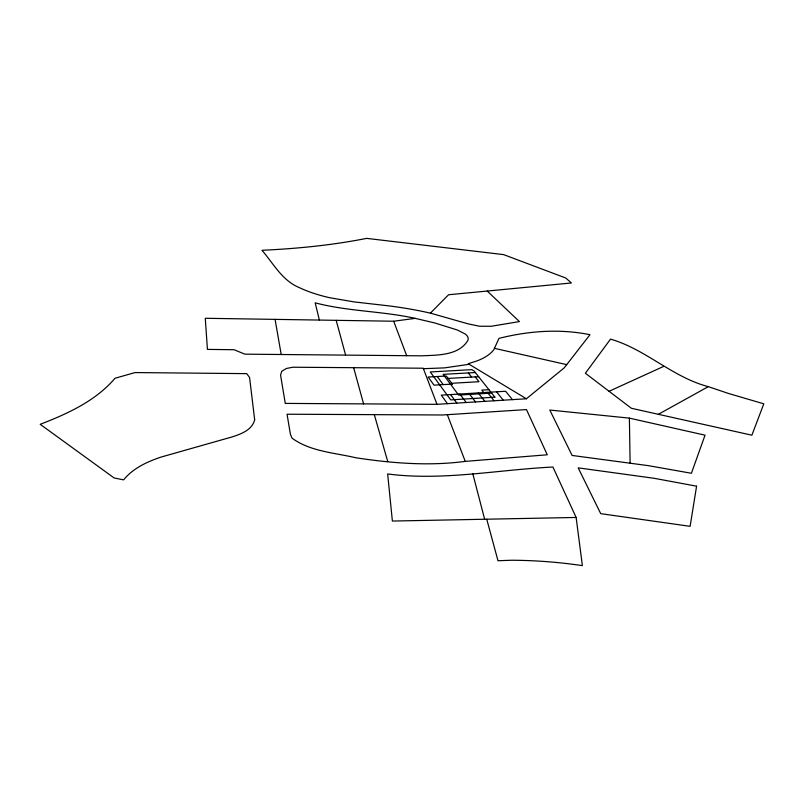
<?xml version="1.0" encoding="UTF-8"?>
<svg xmlns="http://www.w3.org/2000/svg" width="804" height="804" viewBox="0 0 804 804"><rect width="100%" height="100%" fill="white"/><g stroke="black" fill="none" stroke-linecap="round" stroke-linejoin="round"><path stroke-width="1.21" d="M526.389 398.764L468.209 363.73L477.656 360.664A82.551 32.08 5 0 0 493.937 349.469L498.982 338.363C528.71 330.896 559.805 328.595 589.975 334.705L564.177 367.89L526.389 398.764L436.994 404.332L285.279 403.407L280.566 375.126L281.732 371.297L286.375 368.483L292.897 367.227L423.226 368.222L436.994 404.332M430.401 313.138L448.572 294.756L571.413 282.978L565.684 277.973L503.636 254.617L366.644 238.376C332.163 245.22 297.068 248.657 261.973 250.295C273.43 263.511 282.204 280.616 299.239 287.571A88.822 31.286 4.3 0 0 329.399 297.671L353.871 301.872L387.87 305.761A191.061 79.747 4.1 0 1 430.401 313.138L468.089 323.851L479.455 326.223L491.103 326.283L519.424 321.58L487.204 291.058M658.365 414.301L708.324 386.644L728.323 393.417L763.8 403.819L751.881 435.205L631.391 408.281L585.372 373.247L610.517 339.127C645.712 349.217 672.516 377.317 708.324 386.644M609.06 391.297L663.752 366.353M469.134 364.292L444.572 367.88L423.406 368.694M393.679 321.228L415.206 318.364L434.542 322.906L457.365 330.002L465.335 334.072A24.311 9.437 5.5 0 1 467.456 341.107C457.918 355.8 436.994 355.077 421.407 355.83L244.828 354.162L234.075 349.72L207.432 349.398L205.271 318.283L393.679 321.228L406.673 355.659M576.136 517.454L392.382 521.052L387.649 473.948C442.743 481.124 497.957 469.677 552.931 467.034L576.136 517.454L582.377 565.624A319.118 195.824 11.5 0 0 511.545 560.247L497.977 560.73L486.742 519.183M465.255 461.385C428.874 466.189 392.131 463.285 356.021 457.788C334.564 452.742 310.233 451.536 292.063 438.17L290.415 434.331L287.058 414.221L442.753 414.985L526.469 409.578L547.263 454.783L465.255 461.385L447.325 414.683M488.943 389.689L481.797 390.111L484.47 393.528M491.646 393.086L458.662 395.086L443.145 374.342L475.325 372.543M451.778 383.287L479.013 381.709L475.204 376.885M448.129 378.433L478.621 376.694M629.391 418.13L549.795 410.04L572.106 455.446L648.336 465.647L691.4 473.275L705.038 435.175L629.391 418.13L630.105 463.034M415.206 318.364C382.201 311.037 347.921 311.5 315.178 302.827L319.379 320.062M494.52 348.353L566.699 364.634M512.449 399.638L505.626 391.257L441.275 395.146L447.466 403.678M496.54 391.809L503.274 400.201M487.415 392.362L494.068 400.784M468.32 372.935L471.586 377.096M478.259 392.915L484.822 401.357M469.064 393.468L475.536 401.93M459.838 394.02L466.219 402.513M437.235 376.513L443.215 384.613M450.572 394.583L456.853 403.095M374.312 414.643L387.749 461.576M353.599 367.498L363.589 403.889M336.183 320.334L345.569 354.926M472.792 473.687L484.631 519.223M275.068 319.379L281.149 354.172M696.586 486.179L690.113 526.329L600.719 513.655L578.197 467.858L654.094 478.29L696.586 486.179M254.667 419.768C252.305 429.919 241.13 434.009 232.266 436.873L160.86 457.134C147.001 461.818 133.032 468.28 123.605 479.867L114.108 477.948L40.2 424.311C67.506 413.748 95.656 400.995 115.022 378.252L135.072 372.564L246.717 373.639L249.572 377.468L254.667 419.768M494.892 397.176L450.732 399.889L430.261 371.961L471.878 369.649L474.089 370.986L494.892 397.176M452.371 384.081L434.029 385.146L428.13 377.026L446.3 376.001L452.371 384.081"/></g></svg>
